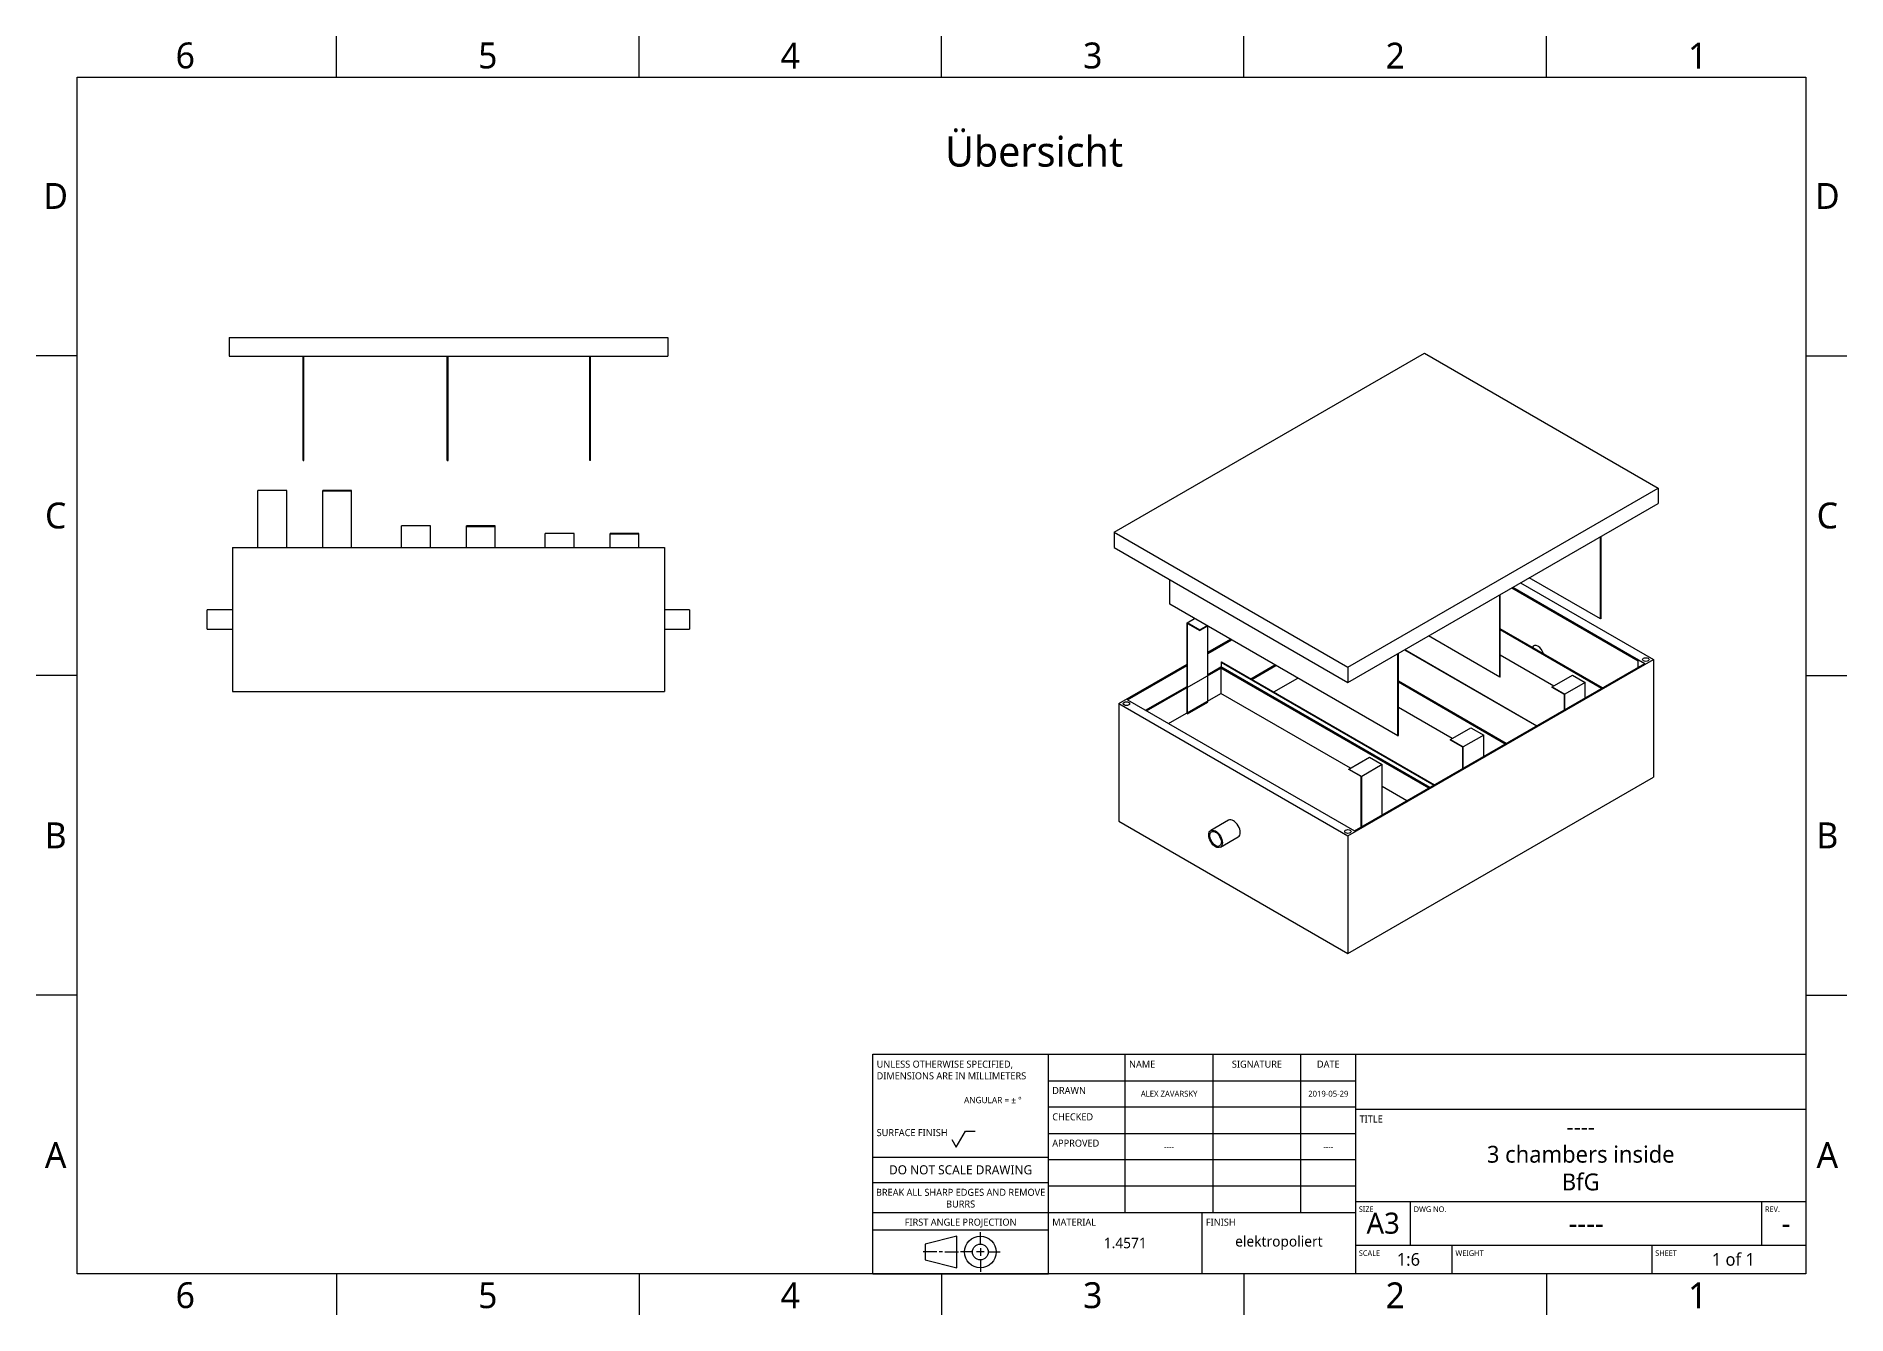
# Model space of a CAD drawing. Extents: x 1 to 420, y 0 to 296.
import ezdxf

# ---------------------------------------------------------------- set-up
doc = ezdxf.new("R2010")
doc.units = 0
doc.header["$LTSCALE"] = 12.7
doc.header["$MEASUREMENT"] = 0
for name, color, linetype in [('ANNOTATION_TEXT', 7, 'CONTINUOUS'), ('BORDER_FRAME', 7, 'CONTINUOUS'), ('BORDER_ZONES', 7, 'CONTINUOUS'), ('TITLE_BLOCK', 7, 'CONTINUOUS'), ('VISIBLE', 7, 'CONTINUOUS')]:
    doc.layers.add(name, color=color, linetype=linetype)
doc.styles.add('ONSHAPE-STANDARD', font='NotoSans-Regular.ttf')
doc.styles.add('ONSHAPE-STANDARD-FIELDS', font='NotoSans-Regular.ttf')
doc.styles.add('ONSHAPE-STANDARD-NOTESTYLE', font='Noto Sans', dxfattribs={"height": 3.5})

msp = doc.modelspace()

# ---------------------------------------------------------------- linework, layer by layer
at = {"layer": 'BORDER_FRAME'}
for p, q in [((10.5, 10), (10.5, 287)), ((10.5, 287), (410.5, 287)), ((410.5, 287), (410.5, 10)), ((410.5, 10), (10.5, 10))]:
    msp.add_line(p, q, dxfattribs=at)
at = {"layer": 'BORDER_ZONES'}
for p, q in [((70.5, 287), (70.5, 296.5)), ((140.5, 287), (140.5, 296.5)), ((210.5, 287), (210.5, 296.5)), ((280.5, 287), (280.5, 296.5)), ((350.5, 287), (350.5, 296.5)), ((10.5, 222.5), (1, 222.5)), ((410.5, 222.5), (420, 222.5)), ((10.5, 148.5), (1, 148.5)), ((410.5, 148.5), (420, 148.5)), ((10.5, 74.5), (1, 74.5)), ((410.5, 74.5), (420, 74.5)), ((70.5, 10), (70.5, 0.5)), ((140.5, 10), (140.5, 0.5)), ((210.5, 10), (210.5, 0.5)), ((280.5, 10), (280.5, 0.5)), ((350.5, 10), (350.5, 0.5))]:
    msp.add_line(p, q, dxfattribs=at)
at = {"layer": 'TITLE_BLOCK'}
for p, q in [((194.6, 10), (194.6, 60.8)), ((194.6, 60.8), (235.24, 60.8)), ((235.24, 10), (235.24, 60.8)), ((235.24, 60.8), (306.36, 60.8)), ((253.02, 24.22), (253.02, 60.8)), ((273.34, 24.22), (273.34, 60.8)), ((293.66, 24.22), (293.66, 60.8)), ((306.36, 10), (306.36, 60.8)), ((306.36, 60.8), (410.5, 60.8)), ((235.24, 54.7), (306.36, 54.7)), ((235.24, 48.61), (306.36, 48.61)), ((306.36, 48.1), (410.5, 48.1)), ((213.9, 39.33), (216.04, 43.03)), ((216.04, 43.03), (218.27, 43.03)), ((235.24, 42.51), (306.36, 42.51)), ((212.89, 41.09), (213.9, 39.33)), ((194.6, 37.03), (235.24, 37.03)), ((235.24, 36.42), (306.36, 36.42)), ((194.6, 31.13), (235.24, 31.13)), ((235.24, 30.32), (306.36, 30.32)), ((306.36, 26.76), (410.5, 26.76)), ((319.06, 16.6), (319.06, 26.76)), ((400.34, 16.6), (400.34, 26.76)), ((194.6, 24.22), (235.24, 24.22)), ((235.24, 24.22), (306.36, 24.22)), ((270.8, 10), (270.8, 24.22)), ((194.6, 20.16), (235.24, 20.16)), ((214.01, 18.7), (206.69, 16.87)), ((206.69, 16.87), (206.69, 13.21)), ((214.01, 11.38), (214.01, 18.7)), ((219.49, 16.87), (219.49, 19.61)), ((209.43, 15.04), (206.23, 15.04)), ((206.69, 13.21), (214.01, 11.38)), ((210.71, 15.04), (209.98, 15.04)), ((211.26, 15.04), (214.46, 15.04)), ((217.66, 15.04), (214.92, 15.04)), ((220.41, 15.04), (218.58, 15.04)), ((219.49, 15.95), (219.49, 14.12)), ((219.49, 13.21), (219.49, 10.47)), ((221.32, 15.04), (224.06, 15.04)), ((306.36, 16.6), (410.5, 16.6)), ((328.71, 10), (328.71, 16.6)), ((374.94, 10), (374.94, 16.6)), ((194.6, 10), (235.24, 10))]:
    msp.add_line(p, q, dxfattribs=at)
for radius in [3.66, 1.83]:
    msp.add_circle((219.49, 15.04), radius, dxfattribs=at)
at = {"layer": 'VISIBLE'}
for p, q in [((45.64, 226.77), (147.14, 226.77)), ((45.64, 226.77), (45.64, 222.43)), ((147.14, 226.77), (147.14, 222.43)), ((45.64, 222.43), (147.14, 222.43)), ((62.8, 198.27), (62.8, 222.43)), ((62.97, 198.27), (62.97, 222.43)), ((96.14, 198.27), (96.14, 222.43)), ((96.3, 198.27), (96.3, 222.43)), ((129.14, 198.27), (129.14, 222.43)), ((129.3, 198.27), (129.3, 222.43)), ((250.47, 181.68), (322.24, 223.12)), ((322.24, 223.12), (376.33, 191.89)), ((62.8, 198.27), (62.97, 198.27)), ((96.14, 198.27), (96.3, 198.27)), ((129.3, 198.27), (129.14, 198.27)), ((52.3, 178.15), (52.3, 191.36)), ((58.97, 191.36), (52.3, 191.36)), ((58.97, 178.15), (58.97, 191.36)), ((67.3, 191.2), (67.3, 191.36)), ((73.97, 191.36), (67.3, 191.36)), ((73.97, 191.2), (67.3, 191.2)), ((67.3, 178.15), (67.3, 191.2)), ((73.97, 191.2), (73.97, 191.36)), ((73.97, 178.15), (73.97, 191.2)), ((304.56, 150.45), (376.33, 191.89)), ((376.33, 191.89), (376.33, 188.35)), ((304.56, 146.91), (376.33, 188.35)), ((85.55, 178.15), (85.55, 183.11)), ((92.22, 183.11), (85.55, 183.11)), ((92.22, 178.15), (92.22, 183.11)), ((100.55, 182.94), (100.55, 183.11)), ((107.22, 183.11), (100.55, 183.11)), ((107.22, 182.94), (100.55, 182.94)), ((100.55, 178.15), (100.55, 182.94)), ((107.22, 182.94), (107.22, 183.11)), ((107.22, 178.15), (107.22, 182.94)), ((118.8, 178.15), (118.8, 181.39)), ((125.47, 181.39), (118.8, 181.39)), ((125.47, 178.15), (125.47, 181.39)), ((133.8, 181.22), (133.8, 181.39)), ((140.47, 181.39), (133.8, 181.39)), ((140.47, 181.22), (133.8, 181.22)), ((133.8, 178.15), (133.8, 181.22)), ((140.47, 181.22), (140.47, 181.39)), ((140.47, 178.15), (140.47, 181.22)), ((250.47, 181.68), (250.47, 178.14)), ((250.47, 181.68), (304.56, 150.45)), ((363.01, 161.61), (363.01, 180.66)), ((363.13, 161.68), (363.13, 180.73)), ((46.39, 178.15), (46.39, 144.81)), ((46.39, 178.15), (146.39, 178.15)), ((146.39, 178.15), (146.39, 144.81)), ((250.47, 178.14), (304.56, 146.91)), ((263.31, 165.01), (263.31, 170.72)), ((342.48, 168.8), (371.73, 151.91)), ((342.72, 168.94), (373.27, 151.3)), ((344.48, 169.96), (375.27, 152.19)), ((363.01, 161.61), (346.51, 171.13)), ((46.39, 163.71), (40.55, 163.71)), ((40.55, 159.25), (40.55, 163.71)), ((152.22, 163.71), (146.39, 163.71)), ((152.22, 163.71), (152.22, 159.25)), ((316.11, 134.53), (263.31, 165.01)), ((339.68, 148.14), (339.68, 167.19)), ((339.8, 148.2), (339.8, 167.25)), ((40.55, 159.25), (46.39, 159.25)), ((146.39, 159.25), (152.22, 159.25)), ((267.32, 160.73), (269.02, 161.71)), ((267.32, 139.71), (267.32, 160.73)), ((270.26, 159.03), (267.32, 160.73)), ((267.44, 139.64), (267.44, 160.53)), ((267.44, 160.53), (270.26, 158.9)), ((271.96, 160.01), (270.26, 159.03)), ((272.08, 159.95), (270.26, 158.9)), ((272.15, 142.36), (272.15, 159.91)), ((363.48, 145.65), (339.8, 159.33)), ((363.13, 161.68), (363.01, 161.61)), ((270.26, 158.9), (270.26, 159.03)), ((272.15, 153.89), (277.36, 156.9)), ((272.15, 153.62), (277.6, 156.76)), ((339.68, 148.14), (323.18, 157.66)), ((363.25, 145.52), (339.8, 159.05)), ((251.53, 141.98), (267.32, 151.1)), ((275.21, 151.57), (275.33, 151.64)), ((275.21, 151.57), (275.21, 150.46)), ((275.21, 151.57), (324.48, 123.13)), ((275.33, 151.64), (324.59, 123.2)), ((282.08, 147.75), (287.64, 150.96)), ((304.56, 111.36), (375.27, 152.19)), ((306.09, 112.52), (373.27, 151.3)), ((316.11, 134.53), (316.11, 153.58)), ((316.23, 134.6), (316.23, 153.65)), ((317.61, 154.45), (348.16, 136.81)), ((317.73, 154.52), (348.28, 136.88)), ((352.17, 146.06), (339.8, 153.2)), ((371.73, 150.42), (371.73, 151.91)), ((375.27, 152.19), (375.27, 124.97)), ((253.53, 142.87), (267.32, 150.83)), ((257.97, 140.3), (275.16, 150.22)), ((272.15, 148.76), (275.16, 150.49)), ((323.51, 122.58), (275.16, 150.49)), ((275.16, 150.22), (275.16, 144.37)), ((323.27, 122.44), (275.16, 150.22)), ((282.31, 147.61), (287.88, 150.83)), ((287.38, 144.69), (292.95, 147.9)), ((304.56, 150.45), (304.56, 146.91)), ((341.18, 132.78), (316.23, 147.19)), ((340.95, 132.64), (316.23, 146.92)), ((339.68, 148.14), (339.8, 148.2)), ((351.82, 145.85), (356.53, 148.58)), ((359.48, 146.88), (354.76, 144.15)), ((356.53, 148.58), (359.48, 146.88)), ((359.48, 143.34), (359.48, 146.88)), ((46.39, 144.81), (146.39, 144.81)), ((253.53, 142.87), (306.09, 112.52)), ((257.74, 140.44), (267.32, 145.97)), ((263.04, 137.37), (275.16, 144.37)), ((305.15, 127.05), (275.16, 144.37)), ((351.82, 145.85), (354.76, 144.15)), ((351.82, 145.72), (351.82, 145.85)), ((354.65, 144.09), (351.82, 145.72)), ((354.65, 140.55), (354.65, 144.09)), ((354.76, 140.62), (354.76, 144.15)), ((251.53, 141.98), (251.53, 114.76)), ((251.53, 141.98), (304.56, 111.36)), ((267.44, 139.64), (267.32, 139.71)), ((267.44, 139.64), (272.15, 142.36)), ((328.66, 133.89), (316.23, 141.07)), ((316.11, 134.53), (316.23, 134.6)), ((328.31, 133.68), (333.02, 136.41)), ((335.97, 134.7), (331.25, 131.98)), ((333.02, 136.41), (335.97, 134.7)), ((335.97, 129.77), (335.97, 134.7)), ((328.31, 133.68), (331.25, 131.98)), ((328.31, 133.55), (328.31, 133.68)), ((331.13, 131.91), (328.31, 133.55)), ((331.13, 126.98), (331.13, 131.91)), ((331.25, 127.05), (331.25, 131.98)), ((304.8, 126.85), (309.51, 129.57)), ((304.8, 126.85), (307.74, 125.15)), ((304.8, 126.71), (304.8, 126.85)), ((307.62, 125.08), (304.8, 126.71)), ((312.46, 127.87), (307.74, 125.15)), ((309.51, 129.57), (312.46, 127.87)), ((312.46, 116.19), (312.46, 127.87)), ((304.56, 84.15), (375.27, 124.97)), ((307.62, 113.4), (307.62, 125.08)), ((307.74, 113.47), (307.74, 125.15)), ((318.21, 119.51), (312.46, 122.83)), ((251.53, 114.76), (304.56, 84.15)), ((276.93, 115), (272.8, 112.62)), ((275.03, 108.75), (279.16, 111.13)), ((304.56, 111.36), (304.56, 84.15))]:
    msp.add_line(p, q, dxfattribs=at)
for centre, major_axis, start_param, end_param in [((348.52, 153.75), (0.95, -1.65), 1.141015, 3.571374), ((278.04, 113.06), (1.12, -1.93), 12.566371, 15.707963)]:
    msp.add_ellipse(centre, major_axis=major_axis, ratio=0.57735, start_param=start_param, end_param=end_param, dxfattribs=at)
for centre, major_axis in [((373.5, 152.19), (-0.75, 0)), ((253.29, 141.98), (-0.75, 0)), ((273.92, 110.68), (1.12, -1.93)), ((273.92, 110.68), (0.95, -1.65)), ((304.56, 112.38), (-0.75, 0))]:
    msp.add_ellipse(centre, major_axis=major_axis, ratio=0.57735, dxfattribs=at)

# ---------------------------------------------------------------- texts
at = {"layer": 'ANNOTATION_TEXT', "insert": (211.34, 273.31), "char_height": 7, "width": 35.56, "attachment_point": 1, "style": 'ONSHAPE-STANDARD-NOTESTYLE'}
msp.add_mtext('Übersicht', dxfattribs=at)
at = {"layer": 'BORDER_ZONES', "char_height": 6, "attachment_point": 5, "style": 'ONSHAPE-STANDARD'}
for s, insert in [('6', (35.5, 292)), ('5', (105.5, 292)), ('4', (175.5, 292)), ('3', (245.5, 292)), ('2', (315.5, 292)), ('1', (385.5, 292)), ('D', (5.5, 259.5)), ('D', (415.5, 259.5)), ('C', (5.5, 185.5)), ('C', (415.5, 185.5)), ('B', (5.5, 111.5)), ('B', (415.5, 111.5)), ('A', (5.5, 37.5)), ('A', (415.5, 37.5)), ('6', (35.5, 5)), ('5', (105.5, 5)), ('4', (175.5, 5)), ('3', (245.5, 5)), ('2', (315.5, 5)), ('1', (385.5, 5))]:
    msp.add_mtext(s, dxfattribs=dict(at, insert=insert))
at = {"layer": 'TITLE_BLOCK'}
for s, insert, char_height, width, attachment_point, style in [('UNLESS OTHERWISE SPECIFIED, DIMENSIONS ARE IN MILLIMETERS', (195.49, 59.34), 1.6256, 40.64, 1, 'ONSHAPE-STANDARD'), ('NAME', (253.91, 59.34), 1.626, 20.32, 1, 'ONSHAPE-STANDARD'), ('SIGNATURE', (283.5, 59.34), 1.626, 20.32, 2, 'ONSHAPE-STANDARD'), ('DATE', (300.01, 59.34), 1.626, 12.7, 2, 'ONSHAPE-STANDARD'), ('^JANGULAR = ± °^J', (215.72, 53.39), 1.463, 20.32, 1, 'ONSHAPE-STANDARD'), ('DRAWN', (236.13, 53.24), 1.626, 17.78, 1, 'ONSHAPE-STANDARD'), ('ALEX ZAVARSKY', (263.18, 51.66), 1.3655, 20.32, 5, 'ONSHAPE-STANDARD-FIELDS'), ('2019-05-29', (300.01, 51.66), 1.366, 12.7, 5, 'ONSHAPE-STANDARD-FIELDS'), ('CHECKED', (236.13, 47.14), 1.626, 17.78, 1, 'ONSHAPE-STANDARD'), ('TITLE', (307.25, 46.64), 1.626, 12.7, 1, 'ONSHAPE-STANDARD'), ('SURFACE FINISH', (195.49, 43.49), 1.6256, 20.32, 1, 'ONSHAPE-STANDARD'), ('----', (358.43, 44.04), 3.901, 93.98, 5, 'ONSHAPE-STANDARD-FIELDS'), ('APPROVED', (236.13, 41.05), 1.626, 17.78, 1, 'ONSHAPE-STANDARD'), ('----', (263.18, 39.46), 1.366, 20.32, 5, 'ONSHAPE-STANDARD-FIELDS'), ('----', (300.01, 39.46), 1.366, 12.7, 5, 'ONSHAPE-STANDARD-FIELDS'), ('3 chambers inside', (358.43, 37.64), 3.9014, 93.98, 5, 'ONSHAPE-STANDARD-FIELDS'), ('DO NOT SCALE DRAWING', (214.92, 35.12), 2.1133, 40.64, 2, 'ONSHAPE-STANDARD'), ('BREAK ALL SHARP EDGES AND REMOVE BURRS', (214.92, 29.67), 1.6256, 40.64, 2, 'ONSHAPE-STANDARD'), ('BfG', (358.43, 31.23), 3.901, 93.98, 5, 'ONSHAPE-STANDARD-FIELDS'), ('SIZE', (307.08, 25.59), 1.3, 12.7, 1, 'ONSHAPE-STANDARD'), ('DWG NO.', (319.78, 25.59), 1.3, 81.28, 1, 'ONSHAPE-STANDARD'), ('REV.', (401.06, 25.59), 1.3, 10.16, 1, 'ONSHAPE-STANDARD'), ('FIRST ANGLE PROJECTION', (214.92, 22.76), 1.6256, 40.64, 2, 'ONSHAPE-STANDARD'), ('MATERIAL', (236.13, 22.76), 1.626, 35.56, 1, 'ONSHAPE-STANDARD'), ('FINISH', (271.69, 22.76), 1.626, 35.56, 1, 'ONSHAPE-STANDARD'), ('A3', (312.71, 21.68), 4.877, 12.7, 5, 'ONSHAPE-STANDARD-FIELDS'), ('----', (359.7, 21.68), 4.877, 81.28, 5, 'ONSHAPE-STANDARD-FIELDS'), ('-', (405.93, 21.68), 4.88, 9.144, 5, 'ONSHAPE-STANDARD-FIELDS'), ('1.4571 ', (253.02, 17.11), 2.438, 35.56, 5, 'ONSHAPE-STANDARD-FIELDS'), ('elektropoliert ', (288.58, 17.11), 2.4384, 35.56, 5, 'ONSHAPE-STANDARD-FIELDS'), ('SCALE', (307.08, 15.43), 1.3, 22.352, 1, 'ONSHAPE-STANDARD'), ('1:6', (318.55, 13.3), 2.926, 20.32, 5, 'ONSHAPE-STANDARD-FIELDS'), ('WEIGHT', (329.43, 15.43), 1.3, 46.228, 1, 'ONSHAPE-STANDARD'), ('SHEET', (375.66, 15.43), 1.3, 35.56, 1, 'ONSHAPE-STANDARD'), ('1 of 1', (393.74, 13.3), 2.926, 33.528, 5, 'ONSHAPE-STANDARD-FIELDS')]:
    msp.add_mtext(s, dxfattribs=dict(at, insert=insert, char_height=char_height, width=width, attachment_point=attachment_point, style=style))

doc.saveas('drawing.dxf')
